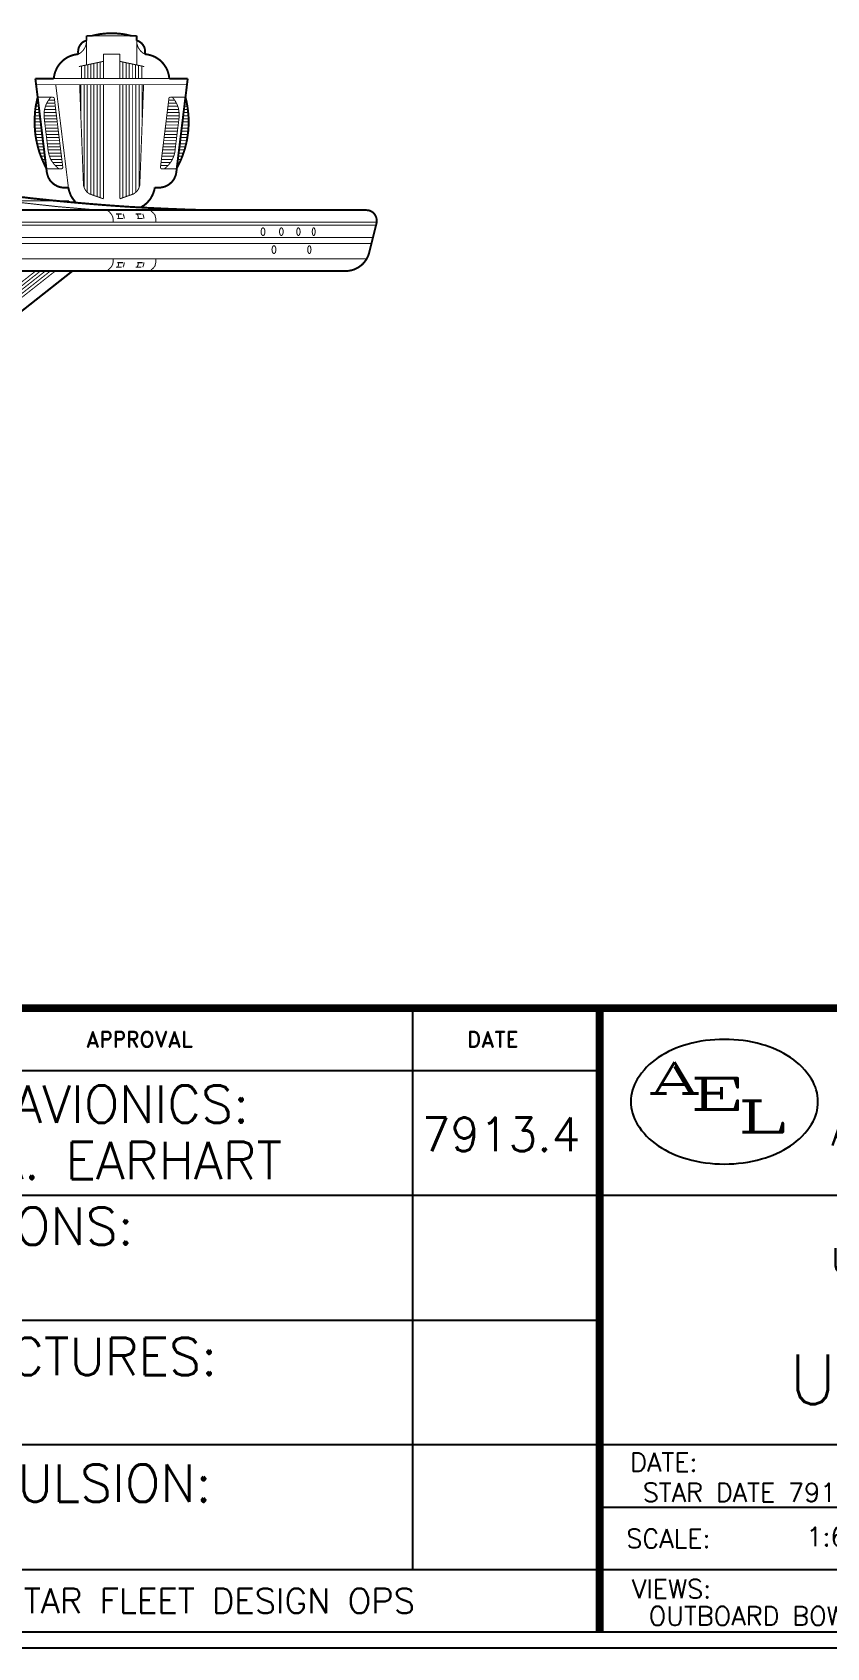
# Model space of a CAD drawing. Extents: x 0.8 to 42.3, y -0.1 to 32.5.
# Drawn here: x 10.9 to 16.12, y -0.08 to 10.53 of the extents above; entities that cross this region are included whole.
import ezdxf
from ezdxf.enums import TextEntityAlignment as Align

# ---------------------------------------------------------------- set-up
doc = ezdxf.new("R2010")
doc.units = 0
doc.layers.get('0').update_dxf_attribs({"linetype": 'CONTINUOUS'})
for name, color, linetype in [('AELBLOCK', 7, 'CONTINUOUS'), ('FRONT', 7, 'CONTINUOUS'), ('SHEET', 7, 'CONTINUOUS')]:
    doc.layers.add(name, color=color, linetype=linetype)
doc.styles.add('DUPLEX', font='ROMAND', dxfattribs={"height": 0.0625})
doc.styles.add('SIMPLEX', font='simplex', dxfattribs={"height": 0.1})
doc.styles.add('TRIPLEX', font='ROMANC', dxfattribs={"width": 2, "height": 0.125})

# ---------------------------------------------------------------- blocks, each defined once
blk = doc.blocks.new('TITLE')
at = {"linetype": 'CONTINUOUS', "const_width": 0.0512}
for points in [[(42.194, 2.306), (30.341, 2.306), (30.341, -1.792)], [(35.228, 2.306), (35.228, -1.792)]]:
    blk.add_lwpolyline(points, dxfattribs=at)
at = {"linetype": 'CONTINUOUS'}
for points in [[(30.341, -1.792), (42.194, -1.792), (42.194, 2.306)], [(33.999, 2.306), (33.999, -1.382)], [(30.341, 1.897), (35.228, 1.897)], [(30.341, 1.077), (35.228, 1.077)], [(35.228, 1.077), (42.194, 1.077)], [(30.341, 0.257), (35.228, 0.257)], [(30.341, -0.562), (35.228, -0.562)], [(35.228, -0.562), (42.194, -0.562)], [(37.687, -0.562), (37.687, -1.382)], [(41.375, -0.562), (41.375, -1.382)], [(35.228, -0.972), (37.687, -0.972)], [(30.341, -1.382), (35.228, -1.382)], [(35.228, -1.382), (42.194, -1.382)], [(40.145, -1.382), (40.145, -1.792)]]:
    blk.add_lwpolyline(points, dxfattribs=at)
blk.add_lwpolyline([(36.047, 2.101, 0.067459), (35.803, 2.068, 0.079812), (35.613, 1.981, 0.107118), (35.475, 1.839, 0.139889), (35.433, 1.692, 0.139889), (35.475, 1.544, 0.107118), (35.613, 1.402, 0.079812), (35.803, 1.315, 0.067459), (36.047, 1.282, 0.067459), (36.292, 1.315, 0.079812), (36.482, 1.402, 0.107118), (36.62, 1.544, 0.139889), (36.662, 1.692, 0.139889), (36.62, 1.839, 0.107118), (36.482, 1.981, 0.079812), (36.292, 2.068, 0.067459)], format="xyb", close=True, dxfattribs=at)
at = {"layer": 'SHEET'}
for p, q in [((37.902, -1.382), (37.902, -1.792)), ((37.902, -1.606), (40.145, -1.606))]:
    blk.add_line(p, q, dxfattribs=at)
at = {"linetype": 'CONTINUOUS', "style": 'DUPLEX'}
for s, height, p in [('APPROVAL', 0.1024, (31.855, 2.05)), ('DATE', 0.1024, (34.357, 2.05)), ('AMERICAN ELECTRONIC LABORATORIES, INC.', 0.10245, (37.344, 1.845)), ('DRAWING NO.', 0.10245, (37.84, -0.716)), ('REV', 0.1024, (41.58, -0.716)), ('LTR', 0.1024, (41.58, -1.331)), ('SHEET     OF', 0.10245, (40.248, -1.638))]:
    blk.add_text(s, height=height, dxfattribs=at).set_placement(p)
at = {"linetype": 'CONTINUOUS', "style": 'TRIPLEX', "width": 2}
for s, p in [('A', (35.544, 1.746)), ('E', (35.818, 1.64)), ('L', (36.132, 1.492))]:
    blk.add_text(s, height=0.205, dxfattribs=at).set_placement(p)
at = {"layer": 'SHEET', "style": 'SIMPLEX'}
for s, height, p in [('NAV/AVIONICS:', 0.24587, (30.533, 1.553)), ('7913.4', 0.2213, (34.059, 1.366)), ('ADVANCED SPACECRAFT DESIGN GROUP', 0.16391, (36.751, 1.403)), ('P.A. EARHART', 0.24587, (30.929, 1.182)), ('WEAPONS:', 0.2459, (30.523, 0.751)), ('STRUCTURES:', 0.24587, (30.523, -0.106)), ('PROPULSION:', 0.24587, (30.508, -0.938)), ('HC-53190', 0.3278, (38.396, -1.23)), ('SCALE:', 0.1229, (35.403, -1.241)), ('1:600', 0.1229, (36.586, -1.228)), ('CHIEF, STAR FLEET DESIGN OPS', 0.16391, (30.503, -1.67)), ('1', 0.164, (40.942, -1.673)), ('1', 0.164, (41.72, -1.679))]:
    blk.add_text(s, height=height, dxfattribs=at).set_placement(p)
for s, height, p in [('UNITED FEDERATION OF PLANETS', 0.16391, (38.55, 0.647)), ('STAR FLEET DIVISION', 0.16391, (38.55, 0.366)), ('U.S.S. ENTERPRISE', 0.32783, (38.54, -0.133)), ('DATE:', 0.1229, (35.649, -0.678)), ('STAR DATE 7912.7', 0.12293, (36.278, -0.876)), ('A', 0.328, (41.738, -0.98)), ('VIEWS:', 0.1229, (35.7, -1.51)), ('MODEL: MK-IX-A', 0.12293, (38.89, -1.508)), ('OUTBOARD BOW/STERN', 0.12293, (36.514, -1.696)), ('CLASS: STARSHIP II', 0.12293, (38.995, -1.692))]:
    blk.add_text(s, height=height, dxfattribs=at).set_placement(p, align=Align.MIDDLE)
blk = doc.blocks.new('BORDER')
blk.add_line((0, 0), (1, 0))

msp = doc.modelspace()

# ---------------------------------------------------------------- linework, layer by layer
at = {"layer": 'FRONT'}
for points, const_width in [([(11.258, 10.508), (11.295, 10.508)], 0.0128), ([(11.258, 10.508), (11.258, 10.477)], 0.0128), ([(11.295, 10.508), (11.32, 10.514), (11.345, 10.519), (11.371, 10.522), (11.397, 10.524), (11.423, 10.525), (11.449, 10.524), (11.475, 10.522), (11.5, 10.519), (11.526, 10.514), (11.551, 10.508)], 0.0128), ([(11.551, 10.508), (11.295, 10.508)], 0.00641), ([(11.551, 10.508), (11.588, 10.508)], 0.0128), ([(11.588, 10.477), (11.588, 10.508)], 0.0128), ([(11.205, 10.388), (11.203, 10.397), (11.203, 10.407), (11.204, 10.416), (11.206, 10.426), (11.209, 10.435), (11.213, 10.443), (11.219, 10.451), (11.225, 10.458), (11.232, 10.465), (11.24, 10.47), (11.249, 10.474), (11.258, 10.477)], 0.0128), ([(11.252, 10.441), (11.247, 10.43), (11.241, 10.42), (11.234, 10.41), (11.225, 10.402), (11.216, 10.394), (11.205, 10.388)], 0.00641), ([(11.252, 10.441), (11.256, 10.453), (11.257, 10.465), (11.258, 10.477)], 0.00641), ([(11.258, 10.477), (11.258, 10.316)], 0.00641), ([(11.632, 10.443), (11.627, 10.451), (11.621, 10.458), (11.613, 10.465), (11.605, 10.47), (11.597, 10.474), (11.588, 10.477)], 0.0128), ([(11.588, 10.316), (11.588, 10.477)], 0.00641), ([(11.594, 10.441), (11.59, 10.453), (11.588, 10.465), (11.588, 10.477)], 0.00641), ([(11.594, 10.441), (11.598, 10.43), (11.605, 10.42), (11.612, 10.41), (11.62, 10.402), (11.63, 10.394), (11.64, 10.388)], 0.00641), ([(11.632, 10.443), (11.637, 10.435), (11.64, 10.426), (11.642, 10.416), (11.643, 10.407), (11.642, 10.397), (11.64, 10.388)], 0.0128), ([(11.043, 10.227), (11.045, 10.242), (11.048, 10.256), (11.052, 10.27), (11.058, 10.284), (11.064, 10.297), (11.071, 10.309), (11.08, 10.321), (11.089, 10.332), (11.1, 10.343), (11.111, 10.352), (11.123, 10.36), (11.135, 10.368), (11.149, 10.374), (11.162, 10.379), (11.176, 10.383), (11.191, 10.386), (11.205, 10.388)], 0.0128), ([(11.369, 10.34), (11.208, 10.306)], 0.00641), ([(11.225, 10.31), (11.225, 10.227)], 0.00641), ([(11.246, 10.227), (11.246, 10.314)], 0.00641), ([(11.266, 10.318), (11.266, 10.227)], 0.00641), ([(11.287, 10.227), (11.287, 10.322)], 0.00641), ([(11.307, 10.327), (11.307, 10.227)], 0.00641), ([(11.328, 10.227), (11.328, 10.331)], 0.00641), ([(11.348, 10.335), (11.348, 10.227)], 0.00641), ([(11.369, 10.227), (11.369, 10.388)], 0.00641), ([(11.477, 10.388), (11.369, 10.388)], 0.00641), ([(11.477, 10.388), (11.477, 10.227)], 0.00641), ([(11.477, 10.34), (11.637, 10.306)], 0.00641), ([(11.497, 10.335), (11.497, 10.227)], 0.00641), ([(11.518, 10.227), (11.518, 10.331)], 0.00641), ([(11.539, 10.327), (11.539, 10.227)], 0.00641), ([(11.559, 10.227), (11.559, 10.322)], 0.00641), ([(11.58, 10.227), (11.58, 10.318)], 0.00641), ([(11.6, 10.314), (11.6, 10.227)], 0.00641), ([(11.621, 10.227), (11.621, 10.31)], 0.00641), ([(11.774, 10.309), (11.766, 10.321), (11.756, 10.332), (11.746, 10.343), (11.735, 10.352), (11.723, 10.36), (11.71, 10.368), (11.697, 10.374), (11.683, 10.379), (11.669, 10.383), (11.655, 10.386), (11.64, 10.388)], 0.0128), ([(11.774, 10.309), (11.782, 10.297), (11.788, 10.284), (11.793, 10.27), (11.797, 10.256), (11.8, 10.242), (11.802, 10.227)], 0.0128), ([(11.043, 10.227), (10.922, 10.227)], 0.0128), ([(10.922, 10.227), (10.937, 10.105)], 0.0128), ([(11.918, 10.187), (10.927, 10.187)], 0.00641), ([(11.802, 10.227), (11.043, 10.227)], 0.00641), ([(11.139, 9.511), (11.056, 10.187)], 0.00641), ([(11.213, 10.187), (11.238, 9.528)], 0.00641), ([(11.221, 10.187), (11.221, 9.97)], 0.00641), ([(11.242, 9.512), (11.242, 10.187)], 0.00641), ([(11.262, 10.187), (11.262, 9.481)], 0.00641), ([(11.287, 9.466), (11.287, 10.187)], 0.00641), ([(11.307, 10.187), (11.307, 9.458)], 0.00641), ([(11.328, 9.451), (11.328, 10.187)], 0.00641), ([(11.348, 10.187), (11.348, 9.444)], 0.00641), ([(11.369, 9.437), (11.369, 10.187)], 0.00641), ([(11.477, 10.187), (11.477, 9.491)], 0.00641), ([(11.477, 9.437), (11.477, 10.187)], 0.00641), ([(11.497, 10.187), (11.497, 9.444)], 0.00641), ([(11.518, 9.451), (11.518, 10.187)], 0.00641), ([(11.539, 10.187), (11.539, 9.458)], 0.00641), ([(11.633, 10.187), (11.608, 9.528), (11.606, 9.519), (11.603, 9.51), (11.599, 9.501), (11.594, 9.493), (11.588, 9.485), (11.581, 9.479), (11.573, 9.473), (11.565, 9.468), (11.556, 9.465)], 0.00641), ([(11.559, 9.466), (11.559, 10.187)], 0.00641), ([(11.583, 9.481), (11.583, 10.187)], 0.00641), ([(11.604, 10.187), (11.604, 9.512)], 0.00641), ([(11.624, 10.187), (11.624, 9.97)], 0.00641), ([(11.802, 10.227), (11.923, 10.227)], 0.0128), ([(11.908, 10.105), (11.923, 10.227)], 0.0128), ([(10.917, 9.936), (10.917, 9.965), (10.919, 9.993), (10.921, 10.021), (10.925, 10.049), (10.931, 10.077), (10.937, 10.105)], 0.0128), ([(10.937, 10.105), (10.994, 9.637)], 0.0128), ([(11.036, 10.105), (10.937, 10.105)], 0.00641), ([(10.983, 10.026), (10.987, 10.041), (10.992, 10.055), (10.998, 10.068), (11.006, 10.081), (11.014, 10.093), (11.024, 10.105)], 0.00641), ([(11.009, 10.086), (11.048, 10.086)], 0.00641), ([(11.047, 10.094), (11.047, 10.096), (11.046, 10.098), (11.045, 10.1), (11.044, 10.101), (11.043, 10.102), (11.041, 10.103), (11.039, 10.104), (11.037, 10.104), (11.036, 10.105)], 0.00641), ([(11.047, 10.094), (11.102, 9.646)], 0.00641), ([(11.799, 10.094), (11.744, 9.646)], 0.00641), ([(11.837, 10.086), (11.797, 10.086)], 0.00641), ([(11.799, 10.094), (11.799, 10.096), (11.8, 10.098), (11.8, 10.1), (11.802, 10.101), (11.803, 10.102), (11.805, 10.103), (11.806, 10.104), (11.808, 10.104), (11.81, 10.105)], 0.00641), ([(11.81, 10.105), (11.908, 10.105)], 0.00641), ([(11.863, 10.026), (11.859, 10.041), (11.854, 10.055), (11.847, 10.068), (11.84, 10.081), (11.831, 10.093), (11.822, 10.105)], 0.00641), ([(11.851, 9.637), (11.908, 10.105)], 0.0128), ([(11.929, 9.936), (11.929, 9.965), (11.927, 9.993), (11.924, 10.021), (11.92, 10.049), (11.915, 10.077), (11.908, 10.105)], 0.0128), ([(10.952, 9.983), (10.918, 9.983)], 0.00641), ([(10.92, 10.004), (10.95, 10.004)], 0.00641), ([(10.947, 10.024), (10.922, 10.024)], 0.00641), ([(10.925, 10.045), (10.945, 10.045)], 0.00641), ([(10.983, 10.026), (10.98, 10.012), (10.979, 9.997), (10.979, 9.982), (10.98, 9.967)], 0.00641), ([(11.061, 9.983), (10.979, 9.983)], 0.00641), ([(10.979, 10.004), (11.058, 10.004)], 0.00641), ([(11.056, 10.024), (10.982, 10.024)], 0.00641), ([(10.988, 10.045), (11.053, 10.045)], 0.00641), ([(11.051, 10.065), (10.997, 10.065)], 0.00641), ([(11.785, 9.983), (11.867, 9.983)], 0.00641), ([(11.866, 10.004), (11.787, 10.004)], 0.00641), ([(11.79, 10.024), (11.863, 10.024)], 0.00641), ([(11.857, 10.045), (11.792, 10.045)], 0.00641), ([(11.795, 10.065), (11.849, 10.065)], 0.00641), ([(11.863, 10.026), (11.865, 10.012), (11.867, 9.997), (11.867, 9.982), (11.866, 9.967)], 0.00641), ([(11.928, 9.983), (11.894, 9.983)], 0.00641), ([(11.896, 10.004), (11.926, 10.004)], 0.00641), ([(11.924, 10.024), (11.899, 10.024)], 0.00641), ([(11.901, 10.045), (11.921, 10.045)], 0.00641), ([(10.917, 9.936), (10.918, 9.908), (10.92, 9.88), (10.923, 9.852), (10.928, 9.824), (10.934, 9.796), (10.941, 9.768), (10.949, 9.741), (10.959, 9.715), (10.97, 9.688), (10.981, 9.663), (10.994, 9.637)], 0.0128), ([(10.957, 9.942), (10.917, 9.942)], 0.00641), ([(10.917, 9.963), (10.955, 9.963)], 0.00641), ([(10.917, 9.922), (10.96, 9.922)], 0.00641), ([(10.962, 9.901), (10.918, 9.901)], 0.00641), ([(10.92, 9.881), (10.965, 9.881)], 0.00641), ([(11.006, 9.752), (10.98, 9.968)], 0.00641), ([(10.98, 9.963), (11.063, 9.963)], 0.00641), ([(11.066, 9.942), (10.983, 9.942)], 0.00641), ([(10.985, 9.922), (11.068, 9.922)], 0.00641), ([(11.071, 9.901), (10.988, 9.901)], 0.00641), ([(10.99, 9.881), (11.073, 9.881)], 0.00641), ([(11.855, 9.881), (11.772, 9.881)], 0.00641), ([(11.775, 9.901), (11.858, 9.901)], 0.00641), ([(11.86, 9.922), (11.777, 9.922)], 0.00641), ([(11.78, 9.942), (11.863, 9.942)], 0.00641), ([(11.865, 9.963), (11.782, 9.963)], 0.00641), ([(11.839, 9.752), (11.866, 9.968)], 0.00641), ([(11.929, 9.936), (11.928, 9.908), (11.926, 9.88), (11.922, 9.852), (11.918, 9.824), (11.912, 9.796), (11.905, 9.768), (11.896, 9.741), (11.887, 9.715), (11.876, 9.688), (11.864, 9.663), (11.851, 9.637)], 0.0128), ([(11.881, 9.881), (11.926, 9.881)], 0.00641), ([(11.928, 9.901), (11.883, 9.901)], 0.00641), ([(11.886, 9.922), (11.929, 9.922)], 0.00641), ([(11.929, 9.942), (11.888, 9.942)], 0.00641), ([(11.891, 9.963), (11.929, 9.963)], 0.00641), ([(10.967, 9.86), (10.922, 9.86)], 0.00641), ([(10.925, 9.84), (10.97, 9.84)], 0.00641), ([(10.972, 9.819), (10.929, 9.819)], 0.00641), ([(10.933, 9.799), (10.975, 9.799)], 0.00641), ([(10.977, 9.778), (10.938, 9.778)], 0.00641), ([(11.076, 9.86), (10.993, 9.86)], 0.00641), ([(10.995, 9.84), (11.078, 9.84)], 0.00641), ([(11.081, 9.819), (10.998, 9.819)], 0.00641), ([(11.001, 9.799), (11.083, 9.799)], 0.00641), ([(11.086, 9.778), (11.003, 9.778)], 0.00641), ([(11.76, 9.778), (11.843, 9.778)], 0.00641), ([(11.845, 9.799), (11.762, 9.799)], 0.00641), ([(11.765, 9.819), (11.848, 9.819)], 0.00641), ([(11.85, 9.84), (11.767, 9.84)], 0.00641), ([(11.77, 9.86), (11.853, 9.86)], 0.00641), ([(11.907, 9.778), (11.868, 9.778)], 0.00641), ([(11.871, 9.799), (11.912, 9.799)], 0.00641), ([(11.917, 9.819), (11.873, 9.819)], 0.00641), ([(11.876, 9.84), (11.921, 9.84)], 0.00641), ([(11.924, 9.86), (11.878, 9.86)], 0.00641), ([(10.98, 9.758), (10.944, 9.758)], 0.00641), ([(10.951, 9.737), (10.982, 9.737)], 0.00641), ([(10.958, 9.717), (10.985, 9.717)], 0.00641), ([(10.987, 9.696), (10.966, 9.696)], 0.00641), ([(11.006, 9.758), (11.088, 9.758)], 0.00641), ([(11.018, 9.707), (11.013, 9.722), (11.009, 9.737), (11.006, 9.753)], 0.00641), ([(11.009, 9.737), (11.091, 9.737)], 0.00641), ([(11.093, 9.717), (11.015, 9.717)], 0.00641), ([(11.018, 9.707), (11.025, 9.692), (11.034, 9.679), (11.043, 9.666), (11.054, 9.654), (11.066, 9.643), (11.078, 9.633)], 0.00641), ([(11.023, 9.696), (11.096, 9.696)], 0.00641), ([(11.098, 9.675), (11.036, 9.675)], 0.00641), ([(11.81, 9.675), (11.747, 9.675)], 0.00641), ([(11.75, 9.696), (11.822, 9.696)], 0.00641), ([(11.831, 9.717), (11.752, 9.717)], 0.00641), ([(11.755, 9.737), (11.837, 9.737)], 0.00641), ([(11.84, 9.758), (11.757, 9.758)], 0.00641), ([(11.827, 9.707), (11.82, 9.692), (11.812, 9.679), (11.802, 9.666), (11.792, 9.654), (11.78, 9.643), (11.767, 9.633)], 0.00641), ([(11.827, 9.707), (11.833, 9.722), (11.837, 9.737), (11.84, 9.753)], 0.00641), ([(11.879, 9.696), (11.858, 9.696)], 0.00641), ([(11.861, 9.717), (11.887, 9.717)], 0.00641), ([(11.895, 9.737), (11.863, 9.737)], 0.00641), ([(11.866, 9.758), (11.901, 9.758)], 0.00641), ([(11.276, 9.404), (11.151, 9.415), (11.026, 9.427), (10.901, 9.44), (10.776, 9.455), (10.651, 9.47), (10.527, 9.487), (10.402, 9.505), (10.278, 9.525), (10.154, 9.545), (10.031, 9.567), (9.907, 9.589), (9.784, 9.613)], 0.0128), ([(10.994, 9.637), (10.997, 9.612)], 0.0128), ([(11.139, 9.511), (11.112, 9.511), (11.1, 9.511), (11.088, 9.513), (11.077, 9.516), (11.066, 9.52), (11.055, 9.526), (11.045, 9.532), (11.036, 9.54), (11.027, 9.548), (11.019, 9.557), (11.013, 9.567), (11.007, 9.578), (11.003, 9.589), (11, 9.6), (10.997, 9.612)], 0.0128), ([(10.995, 9.633), (11.09, 9.633)], 0.00641), ([(11.053, 9.655), (11.101, 9.655)], 0.00641), ([(11.101, 9.64), (11.1, 9.638), (11.098, 9.636), (11.097, 9.635), (11.095, 9.634), (11.093, 9.633), (11.09, 9.633)], 0.00641), ([(11.101, 9.64), (11.102, 9.642), (11.102, 9.644), (11.102, 9.646)], 0.00641), ([(11.734, 9.511), (11.745, 9.511), (11.757, 9.513), (11.769, 9.516), (11.78, 9.52), (11.791, 9.526), (11.801, 9.532), (11.81, 9.54), (11.819, 9.548), (11.826, 9.557), (11.833, 9.567), (11.838, 9.578), (11.843, 9.589), (11.846, 9.6), (11.848, 9.612)], 0.0128), ([(11.755, 9.633), (11.753, 9.633), (11.751, 9.634), (11.749, 9.635), (11.747, 9.636), (11.746, 9.638), (11.745, 9.64), (11.744, 9.642), (11.744, 9.644), (11.744, 9.646)], 0.00641), ([(11.745, 9.655), (11.793, 9.655)], 0.00641), ([(11.851, 9.633), (11.755, 9.633)], 0.00641), ([(11.851, 9.637), (11.848, 9.612)], 0.0128), ([(11.334, 9.363), (11.063, 9.386), (10.755, 9.42), (10.414, 9.46), (10.102, 9.499)], 0.00641), ([(11.139, 9.511), (11.141, 9.499), (11.144, 9.488), (11.148, 9.477), (11.152, 9.466), (11.157, 9.455), (11.163, 9.445), (11.17, 9.435), (11.177, 9.426), (11.184, 9.417)], 0.0128), ([(11.264, 9.479), (11.258, 9.485), (11.252, 9.493), (11.247, 9.501), (11.243, 9.51), (11.24, 9.519), (11.238, 9.528)], 0.00641), ([(11.264, 9.479), (11.272, 9.473), (11.28, 9.468), (11.289, 9.465)], 0.00641), ([(11.289, 9.465), (11.369, 9.437)], 0.00641), ([(11.477, 9.437), (11.556, 9.465)], 0.00641), ([(11.671, 9.428), (11.68, 9.44), (11.687, 9.453), (11.694, 9.467), (11.699, 9.481), (11.704, 9.496), (11.706, 9.511)], 0.0128), ([(11.734, 9.511), (11.706, 9.511)], 0.0128), ([(13.094, 9.363), (2.292, 9.363)], 0.0128), ([(4.244, 9.423), (11.061, 9.423)], 0.00641), ([(11.142, 9.423), (4.325, 9.423)], 0.00641), ([(11.276, 9.404), (11.401, 9.394), (11.527, 9.385), (11.652, 9.378), (11.778, 9.372), (11.903, 9.367), (12.029, 9.363)], 0.0128), ([(11.433, 9.283), (11.433, 9.304), (11.43, 9.319), (11.422, 9.335), (11.408, 9.351), (11.395, 9.362)], 0.00641), ([(11.452, 9.338), (11.489, 9.338)], 0.00641), ([(11.462, 9.339), (11.468, 9.327), (11.47, 9.307)], 0.00641), ([(11.506, 9.307), (11.504, 9.322), (11.498, 9.338)], 0.00641), ([(11.582, 9.338), (11.618, 9.338)], 0.00641), ([(11.59, 9.339), (11.597, 9.324), (11.599, 9.308)], 0.00641), ([(11.671, 9.428), (11.661, 9.417), (11.65, 9.406), (11.639, 9.396), (11.626, 9.388), (11.613, 9.38)], 0.0128), ([(11.635, 9.307), (11.633, 9.324), (11.627, 9.338)], 0.00641), ([(11.675, 9.363), (11.698, 9.343)], 0.00641), ([(11.698, 9.343), (11.708, 9.33), (11.713, 9.307), (11.714, 9.284)], 0.00641), ([(13.163, 9.275), (13.165, 9.284), (13.165, 9.293), (13.164, 9.303), (13.162, 9.312), (13.159, 9.32), (13.155, 9.328), (13.15, 9.336), (13.144, 9.343), (13.137, 9.349), (13.129, 9.354), (13.121, 9.358), (13.113, 9.361), (13.104, 9.362), (13.094, 9.363)], 0.0128), ([(2.221, 9.283), (13.165, 9.283)], 0.00641), ([(2.226, 9.263), (13.16, 9.263)], 0.00641), ([(11.489, 9.337), (11.452, 9.337)], 0.00641), ([(11.498, 9.308), (11.461, 9.308)], 0.00641), ([(11.582, 9.337), (11.618, 9.337)], 0.00641), ([(11.627, 9.308), (11.591, 9.308)], 0.00641), ([(12.43, 9.221), (12.43, 9.226), (12.429, 9.231), (12.428, 9.236), (12.426, 9.24), (12.424, 9.243), (12.421, 9.245), (12.419, 9.247), (12.416, 9.247), (12.414, 9.245), (12.411, 9.243), (12.409, 9.24), (12.407, 9.236), (12.406, 9.231), (12.405, 9.226), (12.405, 9.221), (12.405, 9.216), (12.406, 9.211), (12.407, 9.206), (12.409, 9.202), (12.411, 9.199), (12.414, 9.197), (12.416, 9.196), (12.419, 9.196), (12.421, 9.197), (12.424, 9.199), (12.426, 9.202), (12.428, 9.206), (12.429, 9.211), (12.43, 9.216), (12.43, 9.221)], 0.00641), ([(12.55, 9.221), (12.549, 9.226), (12.549, 9.231), (12.547, 9.236), (12.546, 9.24), (12.544, 9.243), (12.541, 9.245), (12.539, 9.247), (12.537, 9.247), (12.534, 9.245), (12.532, 9.243), (12.53, 9.24), (12.528, 9.236), (12.527, 9.231), (12.526, 9.226), (12.526, 9.221), (12.526, 9.216), (12.527, 9.211), (12.528, 9.206), (12.53, 9.202), (12.532, 9.199), (12.534, 9.197), (12.537, 9.196), (12.539, 9.196), (12.541, 9.197), (12.544, 9.199), (12.546, 9.202), (12.547, 9.206), (12.549, 9.211), (12.549, 9.216), (12.55, 9.221)], 0.00641), ([(12.661, 9.221), (12.661, 9.226), (12.66, 9.231), (12.659, 9.236), (12.657, 9.24), (12.655, 9.243), (12.653, 9.245), (12.651, 9.247), (12.649, 9.247), (12.647, 9.245), (12.645, 9.243), (12.643, 9.24), (12.641, 9.236), (12.64, 9.231), (12.64, 9.226), (12.639, 9.221), (12.64, 9.216), (12.64, 9.211), (12.641, 9.206), (12.643, 9.202), (12.645, 9.199), (12.647, 9.197), (12.649, 9.196), (12.651, 9.196), (12.653, 9.197), (12.655, 9.199), (12.657, 9.202), (12.659, 9.206), (12.66, 9.211), (12.661, 9.216), (12.661, 9.221)], 0.00641), ([(12.76, 9.221), (12.76, 9.226), (12.759, 9.231), (12.758, 9.236), (12.757, 9.24), (12.755, 9.243), (12.753, 9.245), (12.751, 9.247), (12.749, 9.247), (12.747, 9.245), (12.746, 9.243), (12.744, 9.24), (12.743, 9.236), (12.742, 9.231), (12.741, 9.226), (12.741, 9.221), (12.741, 9.216), (12.742, 9.211), (12.743, 9.206), (12.744, 9.202), (12.746, 9.199), (12.747, 9.197), (12.749, 9.196), (12.751, 9.196), (12.753, 9.197), (12.755, 9.199), (12.757, 9.202), (12.758, 9.206), (12.759, 9.211), (12.76, 9.216), (12.76, 9.221)], 0.00641), ([(13.115, 9.084), (13.163, 9.275)], 0.0128), ([(13.14, 9.183), (2.247, 9.183)], 0.00641), ([(13.13, 9.143), (2.257, 9.143)], 0.00641), ([(12.502, 9.103), (12.502, 9.108), (12.501, 9.114), (12.5, 9.118), (12.498, 9.122), (12.496, 9.125), (12.493, 9.128), (12.491, 9.129), (12.488, 9.129), (12.485, 9.128), (12.483, 9.125), (12.481, 9.122), (12.479, 9.118), (12.478, 9.114), (12.477, 9.108), (12.476, 9.103), (12.477, 9.098), (12.478, 9.093), (12.479, 9.088), (12.481, 9.084), (12.483, 9.081), (12.485, 9.079), (12.488, 9.078), (12.491, 9.078), (12.493, 9.079), (12.496, 9.081), (12.498, 9.084), (12.5, 9.088), (12.501, 9.093), (12.502, 9.098), (12.502, 9.103)], 0.00641), ([(12.733, 9.103), (12.732, 9.108), (12.732, 9.114), (12.73, 9.118), (12.729, 9.122), (12.727, 9.125), (12.725, 9.128), (12.723, 9.129), (12.721, 9.129), (12.719, 9.128), (12.717, 9.125), (12.715, 9.122), (12.713, 9.118), (12.712, 9.114), (12.711, 9.108), (12.711, 9.103), (12.711, 9.098), (12.712, 9.093), (12.713, 9.088), (12.715, 9.084), (12.717, 9.081), (12.719, 9.079), (12.721, 9.078), (12.723, 9.078), (12.725, 9.079), (12.727, 9.081), (12.729, 9.084), (12.73, 9.088), (12.732, 9.093), (12.732, 9.098), (12.733, 9.103)], 0.00641), ([(13.105, 9.042), (2.282, 9.042)], 0.00641), ([(11.433, 9.043), (11.433, 9.022), (11.43, 9.007), (11.422, 8.991), (11.408, 8.976), (11.395, 8.964)], 0.00641), ([(11.462, 8.987), (11.468, 9), (11.47, 9.019)], 0.00641), ([(11.506, 9.019), (11.504, 9.004), (11.498, 8.988)], 0.00641), ([(11.635, 9.019), (11.633, 9.002), (11.627, 8.988)], 0.00641), ([(11.675, 8.963), (11.698, 8.983), (11.708, 8.996), (11.713, 9.019), (11.714, 9.042)], 0.00641), ([(13.074, 9.01), (13.083, 9.021), (13.092, 9.032), (13.099, 9.044), (13.106, 9.057), (13.111, 9.07), (13.115, 9.084)], 0.0128), ([(2.427, 8.962), (12.959, 8.962)], 0.0128), ([(8.662, 7.075), (11.052, 8.962)], 0.00641), ([(11.165, 8.962), (8.706, 7.021)], 0.0128), ([(10.923, 8.962), (9.578, 7.901)], 0.00641), ([(9.584, 7.88), (10.955, 8.962)], 0.00641), ([(10.987, 8.962), (9.596, 7.864)], 0.00641), ([(9.616, 7.854), (11.02, 8.962)], 0.00641), ([(11.452, 8.987), (11.489, 8.987)], 0.00641), ([(11.454, 8.987), (11.49, 8.987)], 0.00641), ([(11.498, 9.018), (11.461, 9.018)], 0.00641), ([(11.498, 9.016), (11.461, 9.016)], 0.00641), ([(11.582, 8.987), (11.618, 8.987)], 0.00641), ([(11.591, 9.018), (11.627, 9.018)], 0.00641), ([(11.59, 8.988), (11.597, 9.002), (11.599, 9.018)], 0.00641), ([(11.591, 9.016), (11.627, 9.016)], 0.00641), ([(13.074, 9.01), (13.064, 9.001), (13.052, 8.992), (13.04, 8.984), (13.028, 8.978), (13.015, 8.972), (13.001, 8.968), (12.988, 8.965), (12.974, 8.963), (12.959, 8.962)], 0.0128)]:
    msp.add_lwpolyline(points, dxfattribs=dict(at, const_width=const_width))

# ---------------------------------------------------------------- block references
at = {"layer": 'AELBLOCK', "xscale": 41.5, "yscale": 32.6, "zscale": 41.5}
msp.add_blockref('BORDER', (0.831, -0.083), dxfattribs=at)
at = {"layer": 'AELBLOCK'}
msp.add_blockref('TITLE', (-20.599, 1.813), dxfattribs=at)

doc.saveas('drawing.dxf')
